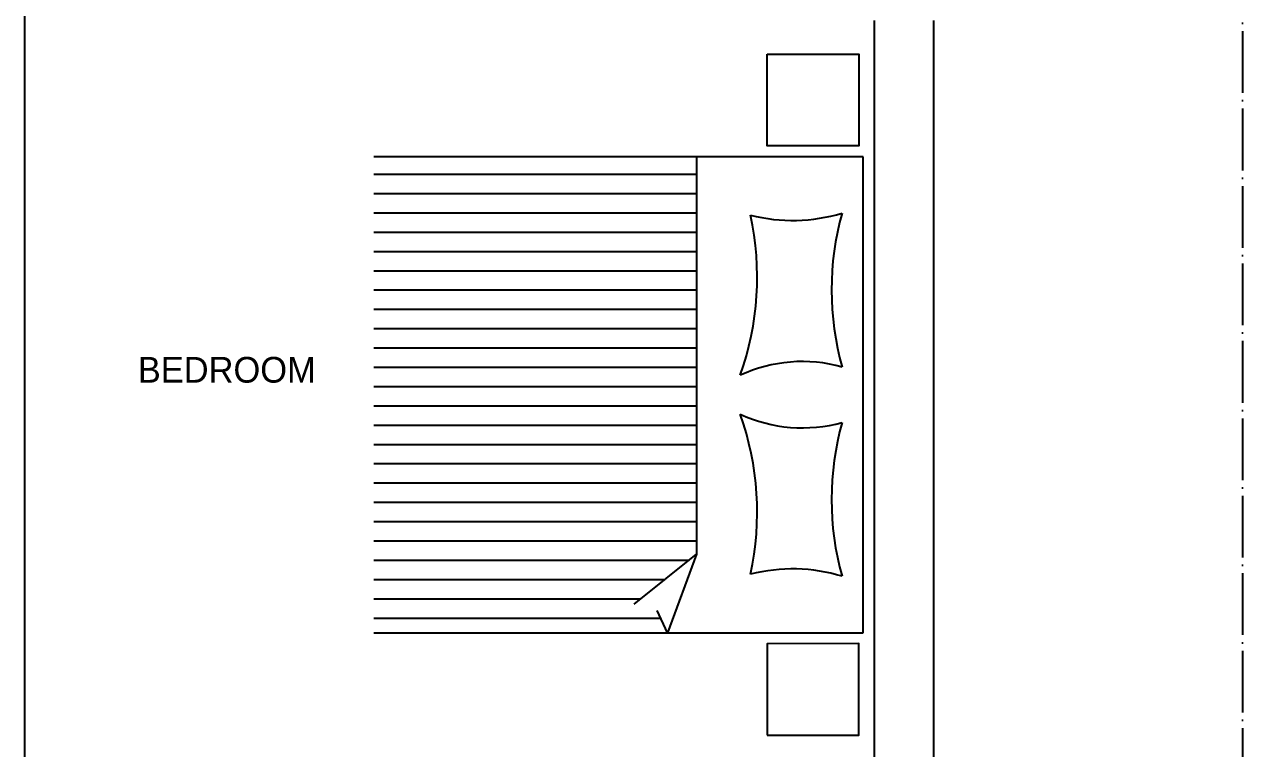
# Model space of a CAD drawing. Header units: metres. Extents: x -16 to 65907, y -5261 to 15511.
# Drawn here: x 10904.2 to 11377.2, y -2396.2 to -2114.7 of the extents above; entities that cross this region are included whole.
import ezdxf

# ---------------------------------------------------------------- set-up
doc = ezdxf.new("R2010")
doc.units = ezdxf.units.M
doc.linetypes.add('ACAD_ISO04W100', pattern=[30, 24, -3, 0, -3])
doc.layers.add('BC-BOUNDARY', color=3, linetype='ACAD_ISO04W100')
doc.layers.add('BC-GREYCOLOR', color=8, linetype='Continuous')
doc.styles.add('BC-1IN50-1', font='FreeSans.ttf', dxfattribs={"height": 10})

msp = doc.modelspace()

# ---------------------------------------------------------------- hatches: boundary and pattern name
at = {"layer": 'BC-GREYCOLOR'}
h = msp.add_hatch(dxfattribs=at)
h.set_pattern_fill('ANSI31', color=256, scale=60, angle=315, style=0)
h.set_pattern_definition([(0, (10948.155, -2442.925), (2e-15, 7.5), [])])
h.paths.add_polyline_path([(11165.178, -2166.12), (11039.874, -2166.12), (11039.874, -2351.12), (11153.876, -2351.12), (11149.839, -2342.442), (11140.959, -2340.017), (11165.178, -2320.615)])

# ---------------------------------------------------------------- linework, layer by layer
at = {"layer": 'BC-BOUNDARY'}
msp.add_line((11377.221, -1545.417), (11377.221, -2847.641), dxfattribs=at)
at = {"layer": 'BC-GREYCOLOR'}
for p, q in [((10904.18, -2102.453), (10904.18, -2533.082)), ((11234.18, -2113.243), (11234.18, -2429.072)), ((11257.18, -2113.243), (11257.18, -2429.072)), ((11229.874, -2166.12), (11039.874, -2166.12)), ((11165.178, -2166.12), (11165.178, -2320.615)), ((11229.874, -2351.12), (11229.874, -2166.12)), ((11140.959, -2340.017), (11165.178, -2320.615)), ((11165.178, -2320.615), (11153.876, -2351.12)), ((11153.876, -2351.12), (11149.839, -2342.442)), ((11039.874, -2351.12), (11229.874, -2351.12))]:
    msp.add_line(p, q, dxfattribs=at)
for points in [[(11192.627, -2126.293), (11228.173, -2126.317), (11228.149, -2161.863), (11192.603, -2161.839)], [(11192.627, -2390.948), (11228.173, -2390.923), (11228.149, -2355.377), (11192.603, -2355.401)]]:
    msp.add_lwpolyline(points, close=True, dxfattribs=at)
for centre, radius, start, end in [((11074.96, -2212.886), 113.778, 340.37977, 12.19977), ((11202.486, -2125.023), 65.873, 255.65753, 286.94987), ((11328.455, -2217.909), 110.865, 164.3673, 195.67653), ((11206.276, -2302.904), 57.163, 74.33254, 114.98513), ((11074.96, -2304.354), 113.778, 347.80023, 19.62023), ((11206.276, -2214.336), 57.163, 245.01487, 285.66746), ((11328.455, -2299.332), 110.865, 164.32347, 195.6327), ((11202.486, -2392.218), 65.873, 73.05013, 104.34247)]:
    msp.add_arc(centre, radius, start, end, dxfattribs=at)

# ---------------------------------------------------------------- texts
at = {"layer": 'BC-GREYCOLOR', "insert": (10982.772, -2249.005), "char_height": 10, "width": 156.4473, "attachment_point": 5, "style": 'BC-1IN50-1'}
msp.add_mtext('{\\fUbuntu|b0|i0|c0|p34;{\\C7;BEDROOM}}', dxfattribs=at)

doc.saveas('drawing.dxf')
